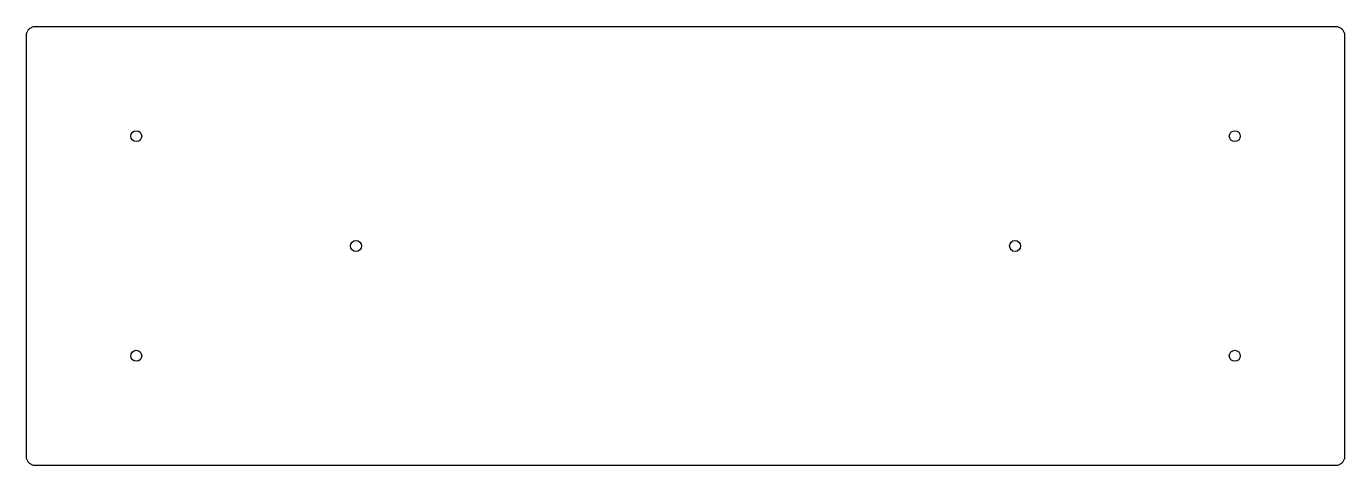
# Model space of a CAD drawing. Extents: x 0 to 229, y 0 to 76.
import ezdxf

# ---------------------------------------------------------------- set-up
doc = ezdxf.new("R2010")
doc.units = 0
doc.layers.get('0').update_dxf_attribs({"linetype": 'CONTINUOUS'})

msp = doc.modelspace()

# ---------------------------------------------------------------- linework, layer by layer
at = {"color": 0}
for p, q in [((0.17, 75.36), (0.21, 75.48)), ((0.21, 75.48), (0.27, 75.59)), ((0.27, 75.59), (0.33, 75.7)), ((0.33, 75.7), (0.4, 75.8)), ((0.4, 75.8), (0.48, 75.9)), ((0.48, 75.9), (0.56, 75.99)), ((0.56, 75.99), (0.65, 76.08)), ((0.65, 76.08), (0.75, 76.15)), ((0.75, 76.15), (0.85, 76.22)), ((0.85, 76.22), (0.96, 76.28)), ((0.96, 76.28), (1.07, 76.34)), ((1.07, 76.34), (1.19, 76.38)), ((1.19, 76.38), (1.31, 76.41)), ((1.31, 76.41), (1.43, 76.44)), ((1.43, 76.44), (1.56, 76.45)), ((1.56, 76.45), (1.68, 76.46)), ((1.68, 76.46), (227.11, 76.46)), ((227.11, 76.46), (227.23, 76.45)), ((227.23, 76.45), (227.36, 76.44)), ((227.36, 76.44), (227.48, 76.41)), ((227.48, 76.41), (227.6, 76.38)), ((227.6, 76.38), (227.72, 76.34)), ((227.72, 76.34), (227.83, 76.28)), ((227.83, 76.28), (227.94, 76.22)), ((227.94, 76.22), (228.04, 76.15)), ((228.04, 76.15), (228.14, 76.08)), ((228.14, 76.08), (228.23, 75.99)), ((228.23, 75.99), (228.32, 75.9)), ((228.32, 75.9), (228.39, 75.8)), ((228.39, 75.8), (228.46, 75.7)), ((228.46, 75.7), (228.52, 75.59)), ((228.52, 75.59), (228.57, 75.48)), ((228.57, 75.48), (228.62, 75.36)), ((0.1, 75), (0.11, 75.12)), ((0.1, 74.87), (0.1, 75)), ((0.1, 1.84), (0.1, 74.87)), ((0.11, 75.12), (0.14, 75.24)), ((0.14, 75.24), (0.17, 75.36)), ((228.62, 75.36), (228.65, 75.24)), ((228.65, 75.24), (228.68, 75.12)), ((228.68, 75.12), (228.69, 75)), ((228.69, 75), (228.7, 74.87)), ((228.7, 74.87), (228.7, 1.84)), ((0.1, 1.72), (0.1, 1.84)), ((0.11, 1.6), (0.1, 1.72)), ((0.14, 1.47), (0.11, 1.6)), ((0.17, 1.35), (0.14, 1.47)), ((0.21, 1.24), (0.17, 1.35)), ((0.27, 1.12), (0.21, 1.24)), ((0.33, 1.01), (0.27, 1.12)), ((0.4, 0.91), (0.33, 1.01)), ((0.48, 0.81), (0.4, 0.91)), ((0.56, 0.72), (0.48, 0.81)), ((0.65, 0.64), (0.56, 0.72)), ((0.75, 0.56), (0.65, 0.64)), ((0.85, 0.49), (0.75, 0.56)), ((0.96, 0.43), (0.85, 0.49)), ((1.07, 0.38), (0.96, 0.43)), ((1.19, 0.33), (1.07, 0.38)), ((1.31, 0.3), (1.19, 0.33)), ((1.43, 0.28), (1.31, 0.3)), ((1.56, 0.26), (1.43, 0.28)), ((1.68, 0.26), (1.56, 0.26)), ((227.11, 0.26), (1.68, 0.26)), ((227.23, 0.26), (227.11, 0.26)), ((227.36, 0.28), (227.23, 0.26)), ((227.48, 0.3), (227.36, 0.28)), ((227.6, 0.33), (227.48, 0.3)), ((227.72, 0.38), (227.6, 0.33)), ((227.83, 0.43), (227.72, 0.38)), ((227.94, 0.49), (227.83, 0.43)), ((228.04, 0.56), (227.94, 0.49)), ((228.14, 0.64), (228.04, 0.56)), ((228.23, 0.72), (228.14, 0.64)), ((228.32, 0.81), (228.23, 0.72)), ((228.39, 0.91), (228.32, 0.81)), ((228.46, 1.01), (228.39, 0.91)), ((228.52, 1.12), (228.46, 1.01)), ((228.57, 1.24), (228.52, 1.12)), ((228.62, 1.35), (228.57, 1.24)), ((228.65, 1.47), (228.62, 1.35)), ((228.68, 1.6), (228.65, 1.47)), ((228.69, 1.72), (228.68, 1.6)), ((228.7, 1.84), (228.69, 1.72))]:
    msp.add_line(p, q, dxfattribs=at)
at = {"linetype": 'CONTINUOUS'}
for centre in [(19.15, 57.41), (209.65, 57.41), (57.25, 38.36), (171.55, 38.36), (19.15, 19.31), (209.65, 19.31)]:
    msp.add_circle(centre, 0.95, dxfattribs=at)

doc.saveas('drawing.dxf')
